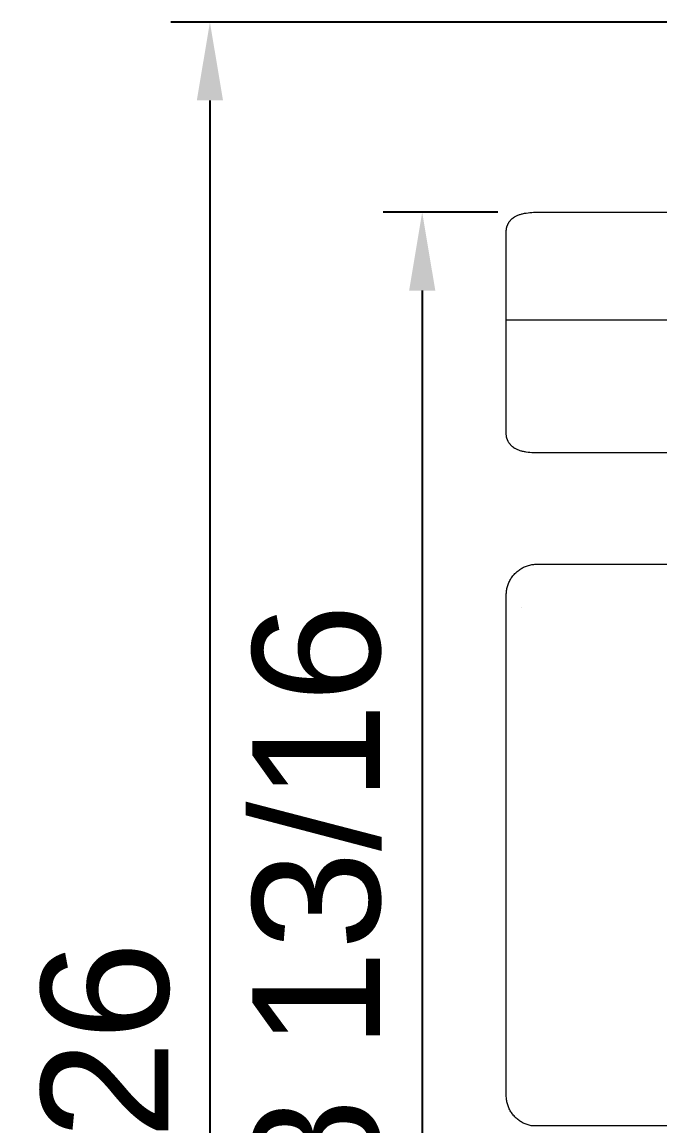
# Model space of a CAD drawing. Header units: inches. Extents: x -10 to 169, y -3 to 129.
# Drawn here: x -8.48 to -0.34, y 56.49 to 70.57 of the extents above; entities that cross this region are included whole.
import ezdxf

# ---------------------------------------------------------------- set-up
doc = ezdxf.new("R2010")
doc.units = ezdxf.units.IN
doc.layers.add('ZANO_R', color=7, linetype='Continuous', lineweight=0)
doc.layers.add('ZANO_W', color=1, linetype='Continuous', lineweight=0)
doc.styles.get("Standard").update_dxf_attribs({"font": 'arial.ttf'})
doc.dimstyles.new('amerykanie', dxfattribs={"dimtxt": 50, "dimasz": 50, "dimexe": 0.5, "dimexo": 0.5, "dimgap": 1, "dimtad": 1, "dimdec": 0, "dimzin": 0, "dimlunit": 5, "dimtxsty": 'Standard', "dimcen": 0.09, "dimclrd": 1, "dimclre": 1, "dimclrt": 1, "dimazin": 0, "dimtfac": 1, "dimtdec": 0, "dimtmove": 0, "dimatfit": 3, "dimfxl": 1, "dimtzin": 0, "dimarcsym": 1})

# ---------------------------------------------------------------- blocks, each defined once
blk = doc.blocks.new('*D358')
at = {"layer": 'ZANO_W', "color": 1, "lineweight": -2}
for p, q in [((-2.408, 68.149), (-3.874, 68.149)), ((-3.374, 67.149), (-3.374, 50.325)), ((-2.408, 49.325), (-3.874, 49.325))]:
    blk.add_line(p, q, dxfattribs=at)
at = {"layer": 'ZANO_W', "color": 1}
for points in [[(-3.207, 67.149), (-3.541, 67.149), (-3.374, 68.149)], [(-3.541, 50.325), (-3.207, 50.325), (-3.374, 49.325)]]:
    blk.add_solid(points, dxfattribs=at)
at = {"layer": 'ZANO_W', "color": 1, "insert": (-4.715, 58.737), "char_height": 1.625, "attachment_point": 5, "rotation": 90}
blk.add_mtext('18 13/16', dxfattribs=at)
blk = doc.blocks.new('*D360')
at = {"layer": 'ZANO_W', "color": 1, "lineweight": -2}
for p, q in [((4.493, 70.575), (-6.582, 70.575)), ((-6.082, 69.575), (-6.082, 45.591)), ((4.493, 44.591), (-6.582, 44.591))]:
    blk.add_line(p, q, dxfattribs=at)
at = {"layer": 'ZANO_W', "color": 1}
for points in [[(-5.915, 69.575), (-6.249, 69.575), (-6.082, 70.575)], [(-6.249, 45.591), (-5.915, 45.591), (-6.082, 44.591)]]:
    blk.add_solid(points, dxfattribs=at)
at = {"layer": 'ZANO_W', "color": 1, "insert": (-7.412, 57.583), "char_height": 1.625, "attachment_point": 5, "rotation": 90}
blk.add_mtext('26', dxfattribs=at)

msp = doc.modelspace()

# ---------------------------------------------------------------- linework, layer by layer
at = {"layer": 'ZANO_R'}
for p, q in [((-2.26727, 68.02031), (-2.26402, 68.02515)), ((-2.26402, 68.02515), (-2.26064, 68.0299)), ((-2.26064, 68.0299), (-2.25713, 68.03455)), ((-2.25713, 68.03455), (-2.25351, 68.03911)), ((-2.25351, 68.03911), (-2.24977, 68.04356)), ((-2.24977, 68.04356), (-2.24591, 68.0479)), ((-2.24591, 68.0479), (-2.24195, 68.05213)), ((-2.24195, 68.05213), (-2.23789, 68.05625)), ((-2.23789, 68.05625), (-2.23372, 68.06024)), ((-2.23372, 68.06024), (-2.23007, 68.06361)), ((-2.23007, 68.06361), (-2.22637, 68.06687)), ((-2.22637, 68.06687), (-2.22264, 68.07003)), ((-2.22264, 68.07003), (-2.21888, 68.07309)), ((-2.21888, 68.07309), (-2.21508, 68.07604)), ((-2.21508, 68.07604), (-2.21125, 68.07891)), ((-2.21125, 68.07891), (-2.20738, 68.08168)), ((-2.20738, 68.08168), (-2.20348, 68.08435)), ((-2.20348, 68.08435), (-2.19955, 68.08695)), ((-2.19955, 68.08695), (-2.19559, 68.08945)), ((-2.19559, 68.08945), (-2.1916, 68.09188)), ((-2.1916, 68.09188), (-2.18757, 68.09423)), ((-2.18757, 68.09423), (-2.17943, 68.0987)), ((-2.17943, 68.0987), (-2.17117, 68.1029)), ((-2.17117, 68.1029), (-2.16181, 68.10727)), ((-2.16181, 68.10727), (-2.1523, 68.11133)), ((-2.1523, 68.11133), (-2.14267, 68.1151)), ((-2.14267, 68.1151), (-2.13294, 68.11858)), ((-2.13294, 68.11858), (-2.12311, 68.1218)), ((-2.12311, 68.1218), (-2.11322, 68.12476)), ((-2.11322, 68.12476), (-2.10327, 68.12749)), ((-2.10327, 68.12749), (-2.09328, 68.13)), ((-2.09328, 68.13), (-2.08212, 68.13256)), ((-2.08212, 68.13256), (-2.07083, 68.13491)), ((-2.07083, 68.13491), (-2.05939, 68.13705)), ((-2.05939, 68.13705), (-2.04778, 68.13901)), ((-2.04778, 68.13901), (-2.02396, 68.14238)), ((-2.02396, 68.14238), (-1.99921, 68.14508)), ((-1.99921, 68.14508), (-1.97685, 68.14693)), ((-1.97685, 68.14693), (-1.9542, 68.14824)), ((-1.9542, 68.14824), (-1.93127, 68.14903)), ((-1.93127, 68.14903), (-1.90812, 68.14929)), ((-1.90812, 68.14929), (68.17062, 68.14929)), ((-2.30182, 67.90516), (-2.30176, 67.91021)), ((-2.30182, 66.83506), (-2.30182, 67.90516)), ((-2.30176, 67.91021), (-2.30157, 67.91528)), ((-2.30157, 67.91528), (-2.30126, 67.92034)), ((-2.30126, 67.92034), (-2.30083, 67.92541)), ((-2.30083, 67.92541), (-2.30027, 67.93047)), ((-2.30027, 67.93047), (-2.29959, 67.93551)), ((-2.29959, 67.93551), (-2.29879, 67.94055)), ((-2.29879, 67.94055), (-2.29786, 67.94556)), ((-2.29786, 67.94556), (-2.29682, 67.95055)), ((-2.29682, 67.95055), (-2.29565, 67.95551)), ((-2.29565, 67.95551), (-2.29436, 67.96044)), ((-2.29436, 67.96044), (-2.29295, 67.96533)), ((-2.29295, 67.96533), (-2.29143, 67.97017)), ((-2.29143, 67.97017), (-2.28979, 67.97498)), ((-2.28979, 67.97498), (-2.28804, 67.97973)), ((-2.28804, 67.97973), (-2.28617, 67.98443)), ((-2.28617, 67.98443), (-2.2839, 67.98973)), ((-2.2839, 67.98973), (-2.28148, 67.99499)), ((-2.28148, 67.99499), (-2.27892, 68.00019)), ((-2.27892, 68.00019), (-2.27622, 68.00533)), ((-2.27622, 68.00533), (-2.27337, 68.0104)), ((-2.27337, 68.0104), (-2.27039, 68.01539)), ((-2.27039, 68.01539), (-2.26727, 68.02031)), ((-2.30182, 65.32215), (-2.30182, 66.83506)), ((68.56432, 66.72913), (-2.30182, 66.77396)), ((-2.30176, 65.3171), (-2.30182, 65.32215)), ((-2.30157, 65.31203), (-2.30176, 65.3171)), ((-2.30126, 65.30697), (-2.30157, 65.31203)), ((-2.30083, 65.3019), (-2.30126, 65.30697)), ((-2.30027, 65.29685), (-2.30083, 65.3019)), ((-2.29959, 65.2918), (-2.30027, 65.29685)), ((-2.29879, 65.28677), (-2.29959, 65.2918)), ((-2.29786, 65.28175), (-2.29879, 65.28677)), ((-2.29682, 65.27676), (-2.29786, 65.28175)), ((-2.29565, 65.2718), (-2.29682, 65.27676)), ((-2.29436, 65.26688), (-2.29565, 65.2718)), ((-2.29295, 65.26199), (-2.29436, 65.26688)), ((-2.29143, 65.25714), (-2.29295, 65.26199)), ((-2.28979, 65.25233), (-2.29143, 65.25714)), ((-2.28804, 65.24758), (-2.28979, 65.25233)), ((-2.28617, 65.24288), (-2.28804, 65.24758)), ((-2.2839, 65.23758), (-2.28617, 65.24288)), ((-2.28148, 65.23232), (-2.2839, 65.23758)), ((-2.27892, 65.22712), (-2.28148, 65.23232)), ((-2.27622, 65.22199), (-2.27892, 65.22712)), ((-2.27337, 65.21692), (-2.27622, 65.22199)), ((-2.27039, 65.21192), (-2.27337, 65.21692)), ((-2.26727, 65.207), (-2.27039, 65.21192)), ((-2.26402, 65.20216), (-2.26727, 65.207)), ((-2.26064, 65.19741), (-2.26402, 65.20216)), ((-2.25713, 65.19276), (-2.26064, 65.19741)), ((-2.25351, 65.18821), (-2.25713, 65.19276)), ((-2.24977, 65.18376), (-2.25351, 65.18821)), ((-2.24591, 65.17941), (-2.24977, 65.18376)), ((-2.24195, 65.17518), (-2.24591, 65.17941)), ((-2.23789, 65.17107), (-2.24195, 65.17518)), ((-2.23372, 65.16707), (-2.23789, 65.17107)), ((-2.23007, 65.1637), (-2.23372, 65.16707)), ((-2.22637, 65.16044), (-2.23007, 65.1637)), ((-2.22264, 65.15728), (-2.22637, 65.16044)), ((-2.21888, 65.15423), (-2.22264, 65.15728)), ((-2.21508, 65.15127), (-2.21888, 65.15423)), ((-2.21125, 65.14841), (-2.21508, 65.15127)), ((-2.20738, 65.14564), (-2.21125, 65.14841)), ((-2.20348, 65.14296), (-2.20738, 65.14564)), ((-2.19955, 65.14037), (-2.20348, 65.14296)), ((-2.19559, 65.13786), (-2.19955, 65.14037)), ((-2.1916, 65.13543), (-2.19559, 65.13786)), ((-2.18757, 65.13308), (-2.1916, 65.13543)), ((-2.17943, 65.12861), (-2.18757, 65.13308)), ((-2.17117, 65.12442), (-2.17943, 65.12861)), ((-2.16181, 65.12004), (-2.17117, 65.12442)), ((-2.1523, 65.11598), (-2.16181, 65.12004)), ((-2.14267, 65.11221), (-2.1523, 65.11598)), ((-2.13294, 65.10873), (-2.14267, 65.11221)), ((-2.12311, 65.10551), (-2.13294, 65.10873)), ((-2.11322, 65.10255), (-2.12311, 65.10551)), ((-2.10327, 65.09982), (-2.11322, 65.10255)), ((-2.09328, 65.09731), (-2.10327, 65.09982)), ((-2.08212, 65.09476), (-2.09328, 65.09731)), ((-2.07083, 65.09241), (-2.08212, 65.09476)), ((-2.05939, 65.09026), (-2.07083, 65.09241)), ((-2.04778, 65.0883), (-2.05939, 65.09026)), ((-2.02396, 65.08494), (-2.04778, 65.0883)), ((-1.99921, 65.08223), (-2.02396, 65.08494)), ((-1.97685, 65.08038), (-1.99921, 65.08223)), ((-1.9542, 65.07907), (-1.97685, 65.08038)), ((-1.93127, 65.07828), (-1.9542, 65.07907)), ((-1.90812, 65.07802), (-1.93127, 65.07828)), ((68.17062, 65.07802), (-1.90812, 65.07802)), ((-1.96281, 63.65489), (-1.9492, 63.65654)), ((-1.9492, 63.65654), (-1.93553, 63.65771)), ((-1.93553, 63.65771), (-1.92183, 63.6584)), ((-1.92183, 63.6584), (-1.90812, 63.65861)), ((-1.90812, 63.65861), (68.17062, 63.65861)), ((-2.21805, 63.50819), (-2.2094, 63.51883)), ((-2.2094, 63.51883), (-2.20038, 63.52916)), ((-2.20038, 63.52916), (-2.19101, 63.53917)), ((-2.19101, 63.53917), (-2.18129, 63.54885)), ((-2.18129, 63.54885), (-2.17124, 63.55819)), ((-2.17124, 63.55819), (-2.16087, 63.56717)), ((-2.16087, 63.56717), (-2.1502, 63.57578)), ((-2.1502, 63.57578), (-2.13923, 63.58401)), ((-2.13923, 63.58401), (-2.12798, 63.59186)), ((-2.12798, 63.59186), (-2.11646, 63.5993)), ((-2.11646, 63.5993), (-2.10469, 63.60634)), ((-2.10469, 63.60634), (-2.09268, 63.61297)), ((-2.09268, 63.61297), (-2.08045, 63.61917)), ((-2.08045, 63.61917), (-2.06801, 63.62495)), ((-2.06801, 63.62495), (-2.05537, 63.63028)), ((-2.05537, 63.63028), (-2.04256, 63.63517)), ((-2.04256, 63.63517), (-2.02958, 63.63961)), ((-2.02958, 63.63961), (-2.01646, 63.6436)), ((-2.01646, 63.6436), (-2.0032, 63.64712)), ((-2.0032, 63.64712), (-1.98983, 63.65018)), ((-1.98983, 63.65018), (-1.97636, 63.65277)), ((-1.97636, 63.65277), (-1.96281, 63.65489)), ((-2.28996, 63.36147), (-2.28639, 63.37471)), ((-2.28639, 63.37471), (-2.28235, 63.38782)), ((-2.28235, 63.38782), (-2.27786, 63.40078)), ((-2.27786, 63.40078), (-2.27292, 63.41357)), ((-2.27292, 63.41357), (-2.26754, 63.42619)), ((-2.26754, 63.42619), (-2.26172, 63.43861)), ((-2.26172, 63.43861), (-2.25547, 63.45081)), ((-2.25547, 63.45081), (-2.2488, 63.4628)), ((-2.2488, 63.4628), (-2.24171, 63.47454)), ((-2.24171, 63.47454), (-2.23422, 63.48603)), ((-2.23422, 63.48603), (-2.22633, 63.49725)), ((-2.22633, 63.49725), (-2.21805, 63.50819)), ((-2.30182, 63.26643), (-2.30155, 63.28014)), ((-2.30182, 63.12973), (-2.30182, 63.26643)), ((-2.30155, 63.28014), (-2.30081, 63.29384)), ((-2.30081, 63.29384), (-2.29959, 63.3075)), ((-2.29959, 63.3075), (-2.29789, 63.32111)), ((-2.29789, 63.32111), (-2.29572, 63.33465)), ((-2.29572, 63.33465), (-2.29308, 63.34811)), ((-2.29308, 63.34811), (-2.28996, 63.36147)), ((-2.30182, 56.87914), (-2.30182, 63.12973)), ((-2.10497, 63.10532), (-2.10496, 63.10749)), ((-2.30157, 56.86562), (-2.30182, 56.87914)), ((-2.30085, 56.85211), (-2.30157, 56.86562)), ((-2.29967, 56.83864), (-2.30085, 56.85211)), ((-2.29802, 56.82522), (-2.29967, 56.83864)), ((-2.29591, 56.81186), (-2.29802, 56.82522)), ((-2.29334, 56.79858), (-2.29591, 56.81186)), ((-2.29032, 56.7854), (-2.29334, 56.79858)), ((-2.28685, 56.77233), (-2.29032, 56.7854)), ((-2.28292, 56.75939), (-2.28685, 56.77233)), ((-2.27856, 56.74659), (-2.28292, 56.75939)), ((-2.27375, 56.73395), (-2.27856, 56.74659)), ((-2.26852, 56.72148), (-2.27375, 56.73395)), ((-2.26286, 56.7092), (-2.26852, 56.72148)), ((-2.25677, 56.69712), (-2.26286, 56.7092)), ((-2.25028, 56.68526), (-2.25677, 56.69712)), ((-2.24338, 56.67363), (-2.25028, 56.68526)), ((-2.23608, 56.66224), (-2.24338, 56.67363)), ((-2.2284, 56.65111), (-2.23608, 56.66224)), ((-2.22034, 56.64025), (-2.2284, 56.65111)), ((-2.21191, 56.62968), (-2.22034, 56.64025)), ((-2.20311, 56.6194), (-2.21191, 56.62968)), ((-2.19398, 56.60944), (-2.20311, 56.6194)), ((-2.1845, 56.59979), (-2.19398, 56.60944)), ((-2.17469, 56.59047), (-2.1845, 56.59979)), ((-2.16458, 56.5815), (-2.17469, 56.59047)), ((-2.15415, 56.57288), (-2.16458, 56.5815)), ((-2.14344, 56.56463), (-2.15415, 56.57288)), ((-2.13245, 56.55675), (-2.14344, 56.56463)), ((-2.1212, 56.54925), (-2.13245, 56.55675)), ((-2.10969, 56.54215), (-2.1212, 56.54925)), ((-2.09794, 56.53544), (-2.10969, 56.54215)), ((-2.08598, 56.52915), (-2.09794, 56.53544)), ((-2.0738, 56.52326), (-2.08598, 56.52915)), ((-2.06142, 56.51781), (-2.0738, 56.52326)), ((-2.04887, 56.51278), (-2.06142, 56.51781)), ((-2.03615, 56.50819), (-2.04887, 56.51278)), ((-2.02328, 56.50403), (-2.03615, 56.50819)), ((-2.01027, 56.50033), (-2.02328, 56.50403)), ((-1.99715, 56.49707), (-2.01027, 56.50033)), ((-1.98392, 56.49427), (-1.99715, 56.49707)), ((-1.9706, 56.49193), (-1.98392, 56.49427)), ((68.2331, 56.49193), (-1.9706, 56.49193))]:
    msp.add_line(p, q, dxfattribs=at)

# ---------------------------------------------------------------- dimensions: what is measured, and where the dimension line sits
at = {"layer": 'ZANO_W'}
for base, p1, p2, picture, middle in [((-6.082036, 44.590705), (4.992606, 70.574957), (4.992606, 44.590705), '*D360', (-7.411717, 57.582831)), ((-3.374138, 49.325242), (-1.908119, 68.149288), (-1.908119, 49.325242), '*D358', (-4.714904, 58.737265))]:
    dim = msp.add_linear_dim(base=base, p1=p1, p2=p2, angle=90, dimstyle='amerykanie', override={"dimtxt": 1.625, "dimasz": 1, "dimgap": 0.5, "dimdec": 4, "dimaunit": 1, "dimadec": 1, "dimtdec": 4, "dimtmove": 1, "dimfrac": 2}, dxfattribs=at)
    dim.commit()
    dim.dimension.update_dxf_attribs({"geometry": picture, "text_midpoint": middle})

doc.saveas('drawing.dxf')
